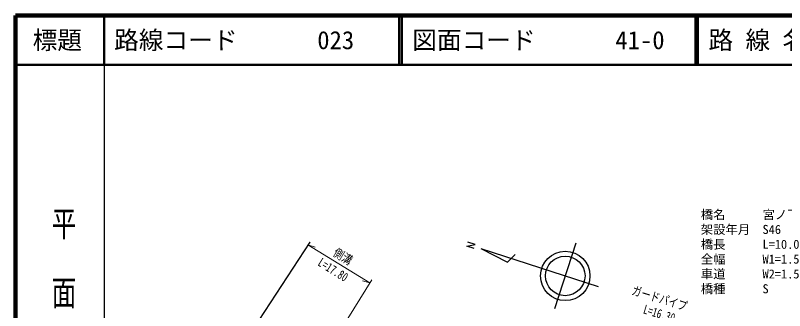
# Model space of a CAD drawing. Units: millimetres, scale not verified. Extents: x 40000 to 680000, y 20000 to 380000.
# Drawn here: x 40000 to 195802, y 320284 to 380000 of the extents above; entities that cross this region are included whole.
import ezdxf
from ezdxf.enums import TextEntityAlignment as Align

# ---------------------------------------------------------------- set-up
doc = ezdxf.new("R2010")
doc.units = ezdxf.units.MM
doc.header["$LTSCALE"] = 1000
for name, color, linetype, lineweight in [('M-BMK-OTRS', 5, 'Continuous', 25), ('M-BMK-SRVR', 3, 'Continuous', 25), ('M-STR-HTXT', 7, 'Continuous', 13), ('M-STR-STR1', 1, 'Continuous', 25), ('M-TTL', 2, 'Continuous', 140), ('M-TTL-BAND', 7, 'Continuous', 25), ('M-TTL-LINE', 7, 'Continuous', 50)]:
    doc.layers.add(name, color=color, linetype=linetype, lineweight=lineweight)
doc.layers.add('M-TTL-TXT', color=7, linetype='Continuous')
doc.styles.add('@ＭＳ ゴシック', font='')
doc.styles.add('ＭＳ ゴシック', font='')
doc.styles.get('@ＭＳ ゴシック').set_extended_font_data('@MS Gothic')
doc.styles.get('ＭＳ ゴシック').set_extended_font_data('MS Gothic')

msp = doc.modelspace()

# ---------------------------------------------------------------- linework, layer by layer
at = {"layer": 'M-BMK-OTRS'}
msp.add_line((78475, 301791), (99696, 334123), dxfattribs=at)
at = {"layer": 'M-BMK-SRVR'}
for p, q in [((131423, 333339), (133143, 333621)), ((133143, 333621), (131667, 334093)), ((153546, 333951), (149208, 320640)), ((132891, 332861), (131423, 333339)), ((134263, 332873), (139658, 330063)), ((134263, 332873), (158033, 325127)), ((139658, 330063), (141228, 331655))]:
    msp.add_line(p, q, dxfattribs=at)
for radius in [5000, 4000]:
    msp.add_circle((151377, 327296), radius, dxfattribs=at)
at = {"layer": 'M-STR-HTXT'}
for p, q in [((97994, 331532), (99696, 334123)), ((111824, 325896), (99246, 333561)), ((99246, 333561), (100745, 333139)), ((102881, 311647), (112217, 326486)), ((111824, 325896), (110323, 326315))]:
    msp.add_line(p, q, dxfattribs=at)
at = {"layer": 'M-TTL'}
for p, q in [((40000, 380000), (40000, 20000)), ((680000, 380000), (40000, 380000))]:
    msp.add_line(p, q, dxfattribs=at)
at = {"layer": 'M-TTL-BAND'}
msp.add_line((58000, 370000), (58000, 20000), dxfattribs=at)
at = {"layer": 'M-TTL-LINE'}
for p, q in [((58000, 380000), (58000, 370000)), ((117750, 380000), (117750, 370000)), ((118250, 380000), (118250, 370000)), ((177750, 380000), (177750, 370000)), ((178250, 380000), (178250, 370000)), ((40000, 370000), (680000, 370000))]:
    msp.add_line(p, q, dxfattribs=at)

# ---------------------------------------------------------------- texts
at = {"layer": 'M-STR-HTXT', "style": 'ＭＳ ゴシック'}
for s, rotation, width, p in [('側溝', 328.643, 0.8, (103893, 331032)), ('L=17.80', 328, 0.75, (100807, 329048)), ('ガードパイプ', 343, 0.75, (164542, 323065)), ('L=16.30', 343, 0.75, (166862, 319233))]:
    msp.add_text(s, height=1833, rotation=rotation, dxfattribs=dict(at, width=width)).set_placement(p, align=Align.BOTTOM_LEFT)
at = {"layer": 'M-STR-STR1', "style": 'ＭＳ ゴシック'}
for s, p in [('橋名\u3000\u3000\u3000宮ノ下歩道橋', (178828, 338234)), ('架設年月\u3000S46', (178828, 335234)), ('橋長\u3000\u3000\u3000L=10.0', (178828, 332234)), ('全幅\u3000\u3000\u3000W1=1.5', (178828, 329234)), ('車道\u3000\u3000\u3000W2=1.5', (178828, 326234)), ('橋種\u3000\u3000\u3000S', (178828, 323234))]:
    msp.add_text(s, height=1833, dxfattribs=at).set_placement(p, align=Align.BOTTOM_LEFT)
at = {"layer": 'M-TTL-BAND', "style": '@ＭＳ ゴシック', "width": 1.4}
msp.add_text('平  面  図', height=3666, rotation=270, dxfattribs=at).set_placement((49777, 306475), align=Align.MIDDLE_RIGHT)
at = {"layer": 'M-TTL-TXT', "style": 'ＭＳ ゴシック'}
msp.add_text('標題', height=3666, dxfattribs=at).set_placement((48500, 375000), align=Align.MIDDLE_CENTER)
for s, p in [('路線コード', (60000, 375000)), ('図面コード', (120380, 375000)), ('路 線 名', (180380, 375000)), ('023', (101142, 375000)), ('023', (101142, 375000)), ('41-0', (161521, 375000)), ('41-0', (161521, 375000))]:
    msp.add_text(s, height=3666, dxfattribs=at).set_placement(p, align=Align.MIDDLE_LEFT)

doc.saveas('drawing.dxf')
